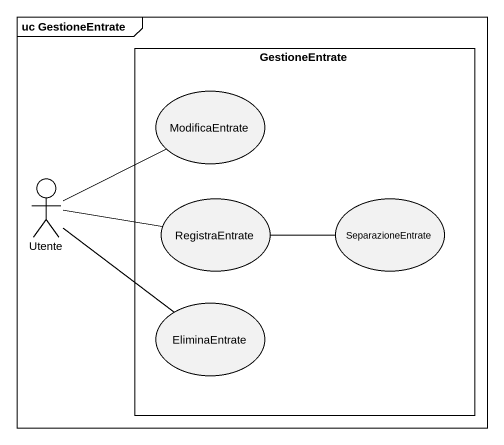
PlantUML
@startuml
mainframe uc GestioneEntrate
rectangle GestioneEntrate {
  usecase ModificaEntrate
  usecase RegistraEntrate
  usecase SeparazioneEntrate
  usecase EliminaEntrate
}
actor Utente
Utente -right- ModificaEntrate
Utente -right- RegistraEntrate
Utente -- EliminaEntrate
RegistraEntrate -right- SeparazioneEntrate
@enduml
